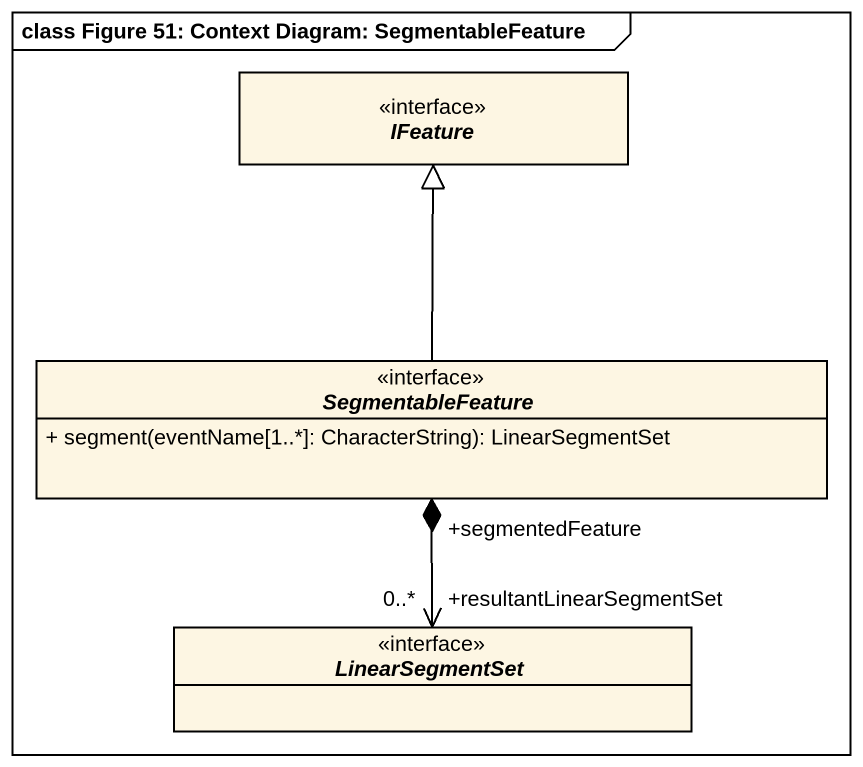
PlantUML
@startuml
mainframe class Figure 51: Context Diagram: SegmentableFeature
hide circle
hide empty members
skinparam classAttributeIconSize 0
interface IFeature
interface SegmentableFeature {
  + segment(eventName[1..*]: CharacterString): LinearSegmentSet
}
interface LinearSegmentSet
SegmentableFeature -up-|> IFeature
LinearSegmentSet "+resultantLinearSegmentSet\n0..*" <-up-* "+segmentedFeature" SegmentableFeature
@enduml
